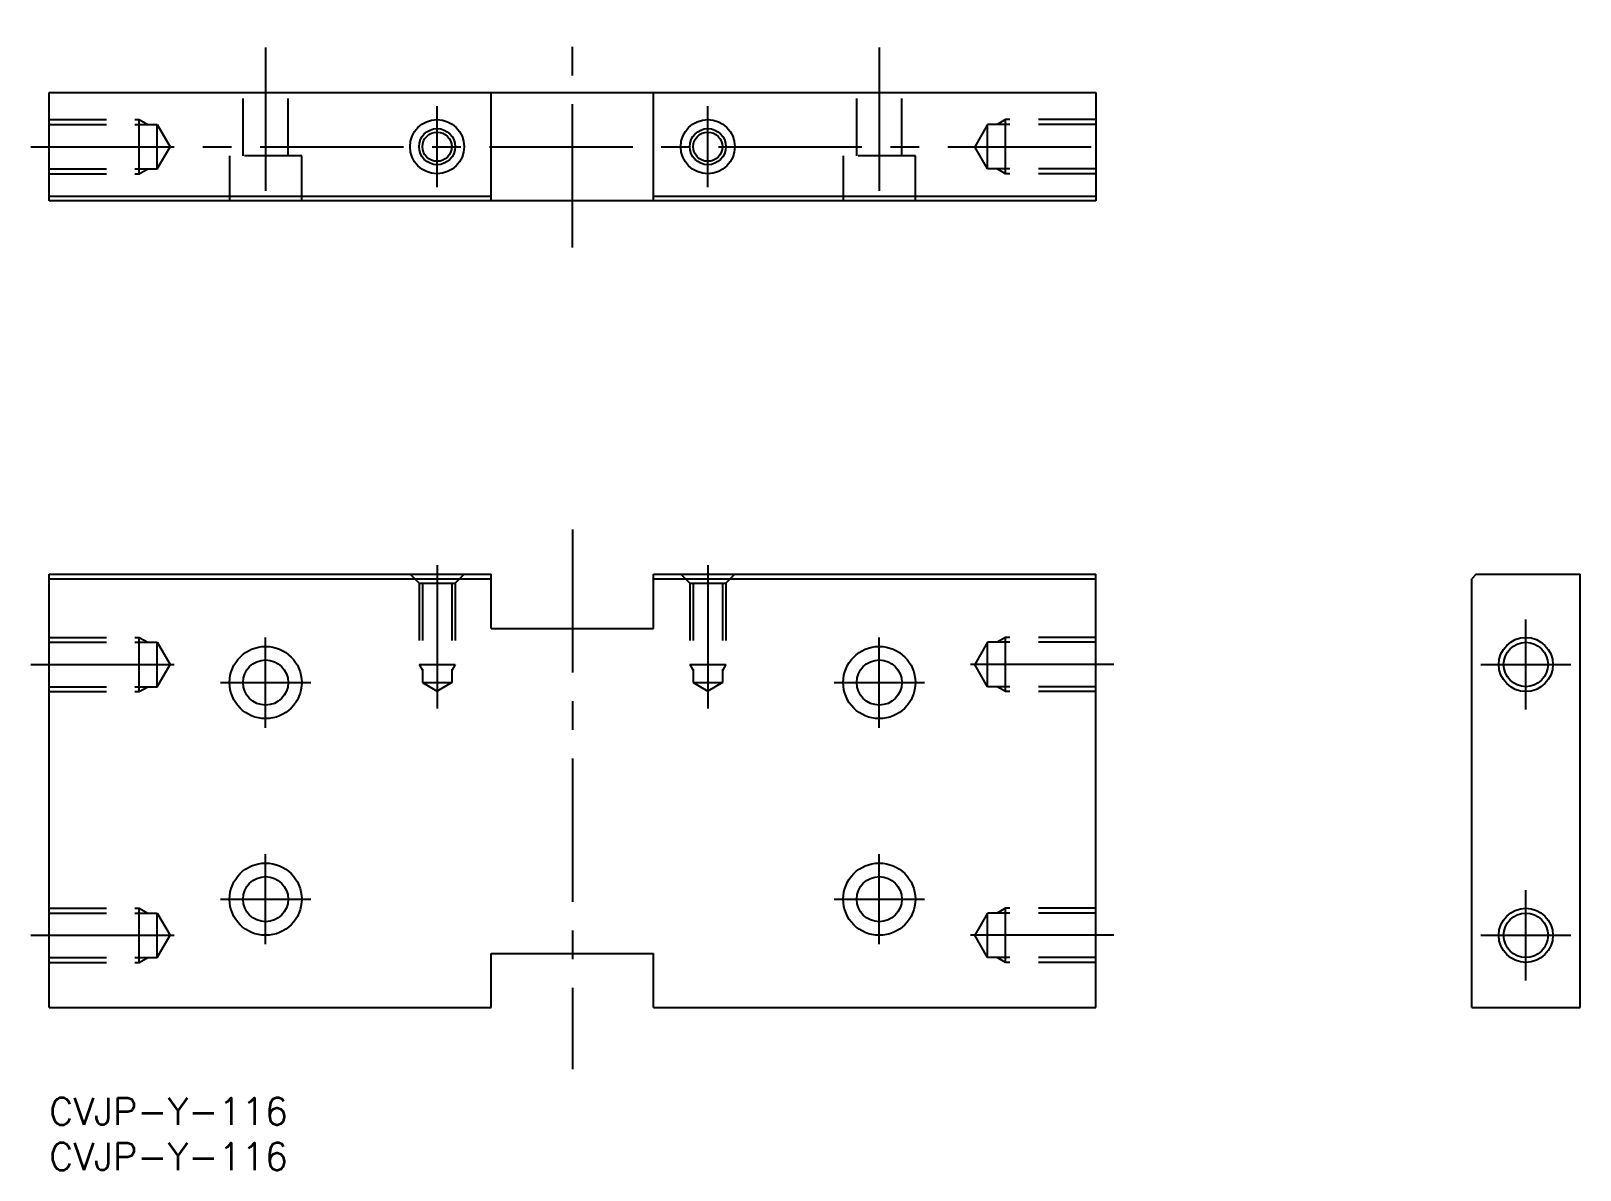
# Model space of a CAD drawing. Extents: x -2 to 170, y -8 to 118.
import ezdxf

# ---------------------------------------------------------------- set-up
doc = ezdxf.new("R2010")
doc.units = 0
doc.header["$LTSCALE"] = 0.5
doc.linetypes.add('CENTER', pattern=[50.8, 31.75, -6.35, 6.35, -6.35])
doc.linetypes.add('DASHED', pattern=[19.05, 12.7, -6.35])
for name, color, linetype in [('MSM_CENTER', 1, 'CENTER'), ('MSM_CONTINUOUS', 7, 'CONTINUOUS'), ('MSM_DASHED', 4, 'DASHED'), ('MSM_NARROW', 5, 'CONTINUOUS'), ('MSM_PART_NUMBER', 7, 'CONTINUOUS')]:
    doc.layers.add(name, color=color, linetype=linetype)
doc.styles.get("Standard").update_dxf_attribs({"font": 'txt.shx', "height": 3, "bigfont": 'bigfont.shx'})

msp = doc.modelspace()

# ---------------------------------------------------------------- linework, layer by layer
at = {"layer": 'MSM_CENTER'}
for p, q in [((58, 94.21), (58, 118.18)), ((24, 116.36), (24, 97.36)), ((92, 116.36), (92, 97.36)), ((43, 100.86), (43, 109.86)), ((73, 100.86), (73, 109.86)), ((-2, 105.36), (118, 105.36)), ((58, 62.97), (58, 3.18)), ((43, 59), (43, 43.06)), ((73, 59), (73, 43.06)), ((163.65, 43), (163.65, 53)), ((24, 41), (24, 51)), ((92, 41), (92, 51)), ((-2, 48), (15.42, 48)), ((118, 48), (100.58, 48)), ((158.65, 48), (168.65, 48)), ((19, 46), (29, 46)), ((87, 46), (97, 46)), ((24, 17), (24, 27)), ((92, 17), (92, 27)), ((163.65, 13), (163.65, 23)), ((19, 22), (29, 22)), ((87, 22), (97, 22)), ((-2, 18), (15.42, 18)), ((118, 18), (100.58, 18)), ((158.65, 18), (168.65, 18))]:
    msp.add_line(p, q, dxfattribs=at)
at = {"layer": 'MSM_CONTINUOUS'}
for p, q in [((0, 99.36), (0, 111.36)), ((0, 111.36), (116, 111.36)), ((49, 99.36), (49, 111.36)), ((67, 99.36), (67, 111.36)), ((116, 111.36), (116, 99.36)), ((49, 99.86), (0, 99.86)), ((116, 99.86), (67, 99.86)), ((116, 99.36), (0, 99.36)), ((0, 58), (49, 58)), ((0, 10), (0, 58)), ((0, 58), (49, 58)), ((0, 57.5), (49, 57.5)), ((49, 52), (49, 58)), ((67, 52), (67, 58)), ((67, 58), (116, 58)), ((67, 58), (116, 58)), ((67, 57.5), (116, 57.5)), ((116, 10), (116, 58)), ((158.15, 58), (157.65, 57.5)), ((157.65, 10), (157.65, 57.5)), ((158.15, 58), (169.65, 58)), ((169.65, 10), (169.65, 58)), ((49, 52), (67, 52)), ((49, 16), (67, 16)), ((49, 10), (49, 16)), ((67, 10), (67, 16)), ((0, 10), (49, 10)), ((67, 10), (116, 10)), ((157.65, 10), (169.65, 10))]:
    msp.add_line(p, q, dxfattribs=at)
for centre, radius in [((43, 105.36), 3), ((73, 105.36), 3), ((43, 105.36), 1.62), ((73, 105.36), 1.62), ((24, 46), 4), ((92, 46), 4), ((163.65, 48), 2.46), ((24, 46), 2.5), ((92, 46), 2.5), ((24, 22), 4), ((92, 22), 4), ((24, 22), 2.5), ((92, 22), 2.5), ((163.65, 18), 2.46)]:
    msp.add_circle(centre, radius, dxfattribs=at)
at = {"layer": 'MSM_DASHED'}
for p, q in [((21.5, 104.36), (21.5, 111.36)), ((26.5, 104.36), (26.5, 111.36)), ((89.5, 104.36), (89.5, 111.36)), ((94.5, 104.36), (94.5, 111.36)), ((0, 108.36), (10, 108.36)), ((10, 102.36), (10, 108.36)), ((10, 108.36), (10.94, 107.81)), ((106, 108.36), (105.06, 107.81)), ((116, 108.36), (106, 108.36)), ((106, 102.36), (106, 108.36)), ((0, 107.81), (12, 107.81)), ((12, 102.9), (12, 107.81)), ((12, 107.81), (13.42, 105.36)), ((104, 107.81), (102.58, 105.36)), ((116, 107.81), (104, 107.81)), ((104, 102.9), (104, 107.81)), ((12, 102.9), (13.42, 105.36)), ((104, 102.9), (102.58, 105.36)), ((28, 104.36), (20, 104.36)), ((20, 104.36), (20, 99.36)), ((28, 99.36), (28, 104.36)), ((96, 104.36), (88, 104.36)), ((88, 104.36), (88, 99.36)), ((96, 99.36), (96, 104.36)), ((0, 102.9), (12, 102.9)), ((0, 102.36), (10, 102.36)), ((10, 102.36), (10.94, 102.9)), ((116, 102.9), (104, 102.9)), ((106, 102.36), (105.06, 102.9)), ((116, 102.36), (106, 102.36)), ((41, 57), (40, 58)), ((41, 57), (45, 57)), ((41, 57), (41, 48)), ((41.38, 57), (41.38, 46)), ((44.62, 57), (44.62, 46)), ((45, 57), (46, 58)), ((45, 57), (45, 48)), ((71, 57), (70, 58)), ((71, 57), (75, 57)), ((71, 57), (71, 48)), ((71.38, 57), (71.38, 46)), ((74.62, 57), (74.62, 46)), ((75, 57), (76, 58)), ((75, 57), (75, 48)), ((0, 51), (10, 51)), ((0, 50.46), (12, 50.46)), ((10, 45), (10, 51)), ((10, 51), (10.94, 50.46)), ((12, 45.54), (12, 50.46)), ((12, 50.46), (13.42, 48)), ((104, 50.46), (102.58, 48)), ((116, 50.46), (104, 50.46)), ((104, 45.54), (104, 50.46)), ((106, 51), (105.06, 50.46)), ((116, 51), (106, 51)), ((106, 45), (106, 51)), ((12, 45.54), (13.42, 48)), ((41, 48), (45, 48)), ((41, 48), (41.38, 47.34)), ((45, 48), (44.62, 47.34)), ((71, 48), (75, 48)), ((71, 48), (71.38, 47.34)), ((75, 48), (74.62, 47.34)), ((104, 45.54), (102.58, 48)), ((0, 45.54), (12, 45.54)), ((0, 45), (10, 45)), ((10, 45), (10.94, 45.54)), ((41.38, 46), (44.62, 46)), ((41.38, 46), (43, 45.06)), ((44.62, 46), (43, 45.06)), ((71.38, 46), (74.62, 46)), ((71.38, 46), (73, 45.06)), ((74.62, 46), (73, 45.06)), ((116, 45.54), (104, 45.54)), ((106, 45), (105.06, 45.54)), ((116, 45), (106, 45)), ((0, 21), (10, 21)), ((10, 15), (10, 21)), ((10, 21), (10.94, 20.46)), ((106, 21), (105.06, 20.46)), ((116, 21), (106, 21)), ((106, 15), (106, 21)), ((0, 20.46), (12, 20.46)), ((12, 15.54), (12, 20.46)), ((12, 20.46), (13.42, 18)), ((104, 20.46), (102.58, 18)), ((116, 20.46), (104, 20.46)), ((104, 15.54), (104, 20.46)), ((12, 15.54), (13.42, 18)), ((104, 15.54), (102.58, 18)), ((0, 15.54), (12, 15.54)), ((10, 15), (10.94, 15.54)), ((116, 15.54), (104, 15.54)), ((106, 15), (105.06, 15.54)), ((0, 15), (10, 15)), ((116, 15), (106, 15))]:
    msp.add_line(p, q, dxfattribs=at)
at = {"layer": 'MSM_NARROW'}
for centre, radius in [((43, 105.36), 2), ((73, 105.36), 2), ((163.65, 48), 3), ((163.65, 18), 3)]:
    msp.add_circle(centre, radius, dxfattribs=at)

# ---------------------------------------------------------------- texts
at = {"layer": 'MSM_PART_NUMBER'}
for p in [(0, -3), (0, -8)]:
    msp.add_text('CVJP-Y-116', height=3, dxfattribs=at).set_placement(p)

doc.saveas('drawing.dxf')
